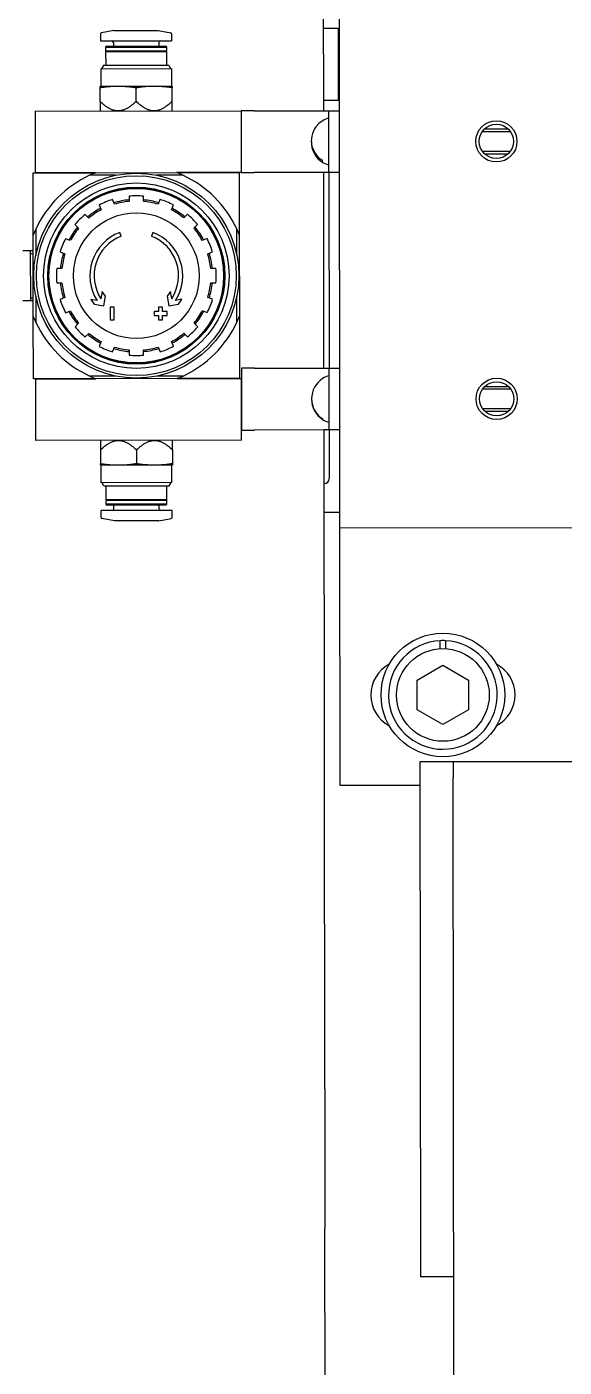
# Model space of a CAD drawing. Header units: feet. Extents: x -99009 to 3252343, y -11094690 to 9035152.
# Drawn here: x 2520143.1 to 2520247.3, y -1972852.2 to -1972591.9 of the extents above; entities that cross this region are included whole.
import ezdxf

# ---------------------------------------------------------------- set-up
doc = ezdxf.new("R2010")
doc.units = ezdxf.units.FT
for name, color, linetype in [('1', 1, 'Continuous'), ('K-LINE', 7, 'Continuous'), ('栗本図面枠', 7, 'Continuous')]:
    doc.layers.add(name, color=color, linetype=linetype)

# ---------------------------------------------------------------- blocks, each defined once
blk = doc.blocks.new('K24582845e8a56')
at = {"layer": '栗本図面枠', "color": 1}
for p, q in [((-3832.05, -200), (-3832.05, -75)), ((-3786.55, -153), (-3786.55, -178)), ((-3909.47, -171.79), (-3909.47, -167.21)), ((-3904.64, -171.79), (-3904.64, -167.21)), ((-3859.47, -171.79), (-3859.47, -167.21)), ((-3854.64, -171.79), (-3854.64, -167.21)), ((-3805.33, -180), (-3802.44, -175)), ((-3802.44, -175), (-3796.67, -175)), ((-3796.67, -175), (-3793.78, -180)), ((-3810.09, -179.5), (-3808.54, -179.5)), ((-3786.55, -178), (-3783.47, -178)), ((-3786.55, -178), (-3783.47, -178)), ((-3786.55, -178), (-3786.55, -184.5)), ((-3665.83, -178), (-3783.47, -178)), ((-3686.55, -178), (-3686.55, -184.5)), ((-3808.54, -180.5), (-3810.09, -180.5)), ((-3802.44, -185), (-3805.33, -180)), ((-3793.78, -180), (-3796.67, -185)), ((-3786.55, -184.5), (-3686.55, -184.5)), ((-3782.05, -200), (-3782.05, -184.5)), ((-3796.67, -185), (-3802.44, -185)), ((-3932.05, -200), (-3832.05, -200)), ((-3929.05, -200.2), (-3915.05, -200.2)), ((-3929.05, -203), (-3929.05, -200.2)), ((-3915.05, -200), (-3915.05, -203)), ((-3913.05, -202), (-3913.05, -200)), ((-3901.05, -200), (-3901.05, -202)), ((-3863.05, -202), (-3863.05, -200)), ((-3851.05, -200), (-3851.05, -202)), ((-3835.05, -203), (-3835.05, -200)), ((-3832.05, -200), (-3782.05, -200)), ((-3913.05, -203), (-3973.05, -203)), ((-3909.24, -202), (-3913.05, -202)), ((-3913.05, -203), (-3913.05, -202)), ((-3913.05, -216.5), (-3913.05, -203)), ((-3904.87, -202), (-3909.24, -202)), ((-3901.05, -202), (-3904.87, -202)), ((-3901.05, -202), (-3901.05, -203)), ((-3901.05, -202.01), (-3863.05, -202.01)), ((-3863.05, -203), (-3901.05, -203)), ((-3901.05, -203), (-3901.05, -216.5)), ((-3859.24, -202), (-3863.05, -202)), ((-3863.05, -203), (-3863.05, -202)), ((-3863.05, -216.5), (-3863.05, -203)), ((-3854.87, -202), (-3859.24, -202)), ((-3851.05, -202), (-3854.87, -202)), ((-3851.05, -202), (-3851.05, -203)), ((-3851.05, -202.01), (-3841.62, -202.01)), ((-3723.05, -203), (-3851.05, -203)), ((-3851.05, -203), (-3851.05, -216.5)), ((-3723.05, -203), (-3695.95, -203)), ((-3373.45, -203), (-3695.95, -203)), ((-3903.06, -203.27), (-3903.41, -203.27)), ((-3861.03, -203.27), (-3861.05, -203.27)), ((-3853.05, -203.27), (-3853.2, -203.27)), ((-3913.05, -216.5), (-3913.05, -219)), ((-3901.05, -219), (-3901.05, -216.5)), ((-3863.05, -216.5), (-3863.05, -219)), ((-3851.05, -219), (-3851.05, -216.5)), ((-3913.05, -219), (-3901.05, -219)), ((-3913.05, -259), (-3913.05, -219)), ((-3913.05, -219), (-3901.05, -219)), ((-3901.05, -219), (-3901.05, -231.51)), ((-3901.05, -219.4), (-3888.94, -219.4)), ((-3901.05, -231.51), (-3901.05, -219.4)), ((-3885.02, -219.9), (-3890.11, -219.9)), ((-3888.94, -219.4), (-3873.16, -219.4)), ((-3872, -219.9), (-3877.08, -219.9)), ((-3873.16, -219.4), (-3861.05, -219.4)), ((-3863.05, -219), (-3851.05, -219)), ((-3849.05, -219), (-3861.05, -219)), ((-3861.05, -231.51), (-3861.05, -219)), ((-3861.05, -219.4), (-3861.05, -231.51)), ((-3849.05, -219), (-3849.05, -259)), ((-3888.25, -225.67), (-3887.87, -226.6)), ((-3885.28, -225.53), (-3885.67, -224.6)), ((-3882.45, -223.96), (-3882.45, -224.97)), ((-3879.65, -224.97), (-3879.65, -223.96)), ((-3876.44, -224.6), (-3876.82, -225.53)), ((-3874.24, -226.6), (-3873.85, -225.67)), ((-3890.27, -228.2), (-3890.98, -227.49)), ((-3871.13, -227.49), (-3871.84, -228.2)), ((-3901.05, -247.29), (-3901.05, -231.51)), ((-3900.55, -230.34), (-3900.55, -235.43)), ((-3892.96, -229.47), (-3892.25, -230.18)), ((-3875.52, -231.21), (-3876.45, -230.55)), ((-3876.45, -230.55), (-3876.23, -231.8)), ((-3875.19, -233.11), (-3875.52, -231.21)), ((-3869.86, -230.18), (-3869.15, -229.47)), ((-3861.55, -230.34), (-3861.55, -235.43)), ((-3861.05, -231.51), (-3861.05, -247.29)), ((-3928.65, -235.1), (-3928.22, -232.67)), ((-3928.03, -232.5), (-3926.65, -232.5)), ((-3926.65, -246.3), (-3926.65, -232.5)), ((-3925.65, -233.7), (-3925.45, -233.5)), ((-3925.65, -245.1), (-3925.65, -233.7)), ((-3925.45, -245.3), (-3925.45, -233.5)), ((-3925.45, -233.5), (-3924.75, -233.5)), ((-3924.75, -245.3), (-3924.75, -233.5)), ((-3924.65, -233.6), (-3924.75, -233.5)), ((-3924.65, -233.6), (-3924.55, -233.5)), ((-3924.65, -245.2), (-3924.65, -233.6)), ((-3924.55, -245.3), (-3924.55, -233.5)), ((-3924.55, -233.5), (-3921.85, -233.5)), ((-3921.85, -233.05), (-3921.25, -232.7)), ((-3921.85, -233.05), (-3921.85, -245.75)), ((-3921.25, -246.25), (-3921.25, -232.55)), ((-3921.25, -232.55), (-3917.85, -232.55)), ((-3917.85, -232.55), (-3917.81, -232.4)), ((-3917.85, -246.25), (-3917.85, -232.55)), ((-3917.81, -232.4), (-3917.52, -232.4)), ((-3914.93, -232.4), (-3917.52, -232.4)), ((-3893.85, -232.58), (-3894.78, -232.2)), ((-3876.56, -232.54), (-3877.97, -232.79)), ((-3877.97, -232.79), (-3877.05, -233.44)), ((-3877.05, -233.44), (-3875.19, -233.11)), ((-3873.3, -233.45), (-3874.1, -233.45)), ((-3874.1, -233.45), (-3874.1, -234.3)), ((-3873.3, -234.3), (-3873.3, -233.45)), ((-3867.33, -232.2), (-3868.26, -232.58)), ((-3847.18, -232.4), (-3844.58, -232.4)), ((-3844.58, -232.4), (-3844.29, -232.4)), ((-3844.25, -232.55), (-3844.29, -232.4)), ((-3844.25, -232.55), (-3844.25, -246.25)), ((-3840.85, -232.55), (-3844.25, -232.55)), ((-3840.85, -232.55), (-3840.85, -246.25)), ((-3840.25, -233.05), (-3840.85, -232.7)), ((-3840.25, -245.75), (-3840.25, -233.05)), ((-3837.55, -233.5), (-3840.25, -233.5)), ((-3837.55, -233.5), (-3837.55, -245.3)), ((-3837.45, -233.6), (-3837.55, -233.5)), ((-3837.45, -233.6), (-3837.35, -233.5)), ((-3837.45, -233.6), (-3837.45, -245.2)), ((-3837.35, -233.5), (-3837.35, -245.3)), ((-3836.65, -233.5), (-3837.35, -233.5)), ((-3836.65, -233.5), (-3836.65, -245.3)), ((-3836.45, -233.7), (-3836.65, -233.5)), ((-3836.45, -233.7), (-3836.45, -245.1)), ((-3835.45, -232.5), (-3835.45, -246.3)), ((-3834.08, -232.5), (-3835.45, -232.5)), ((-3833.45, -235.1), (-3833.88, -232.67)), ((-3928.65, -243.7), (-3928.65, -235.1)), ((-3926.35, -235), (-3925.65, -235)), ((-3895.85, -234.79), (-3894.92, -235.17)), ((-3889.46, -236.18), (-3888.7, -236.44)), ((-3874.1, -234.3), (-3874.95, -234.3)), ((-3874.95, -234.3), (-3874.95, -235.1)), ((-3874.95, -235.1), (-3874.1, -235.1)), ((-3874.1, -235.1), (-3874.1, -235.95)), ((-3874.1, -235.95), (-3873.3, -235.95)), ((-3872.45, -234.3), (-3873.3, -234.3)), ((-3873.3, -235.95), (-3873.3, -235.1)), ((-3873.3, -235.1), (-3872.45, -235.1)), ((-3872.45, -235.1), (-3872.45, -234.3)), ((-3867.18, -235.17), (-3866.26, -234.79)), ((-3835.75, -235), (-3836.45, -235)), ((-3833.45, -235.1), (-3833.45, -243.7)), ((-3914.93, -239.4), (-3917.52, -239.4)), ((-3895.49, -238), (-3896.49, -238)), ((-3865.62, -238), (-3866.62, -238)), ((-3847.18, -239.4), (-3844.58, -239.4)), ((-3896.49, -240.8), (-3895.49, -240.8)), ((-3866.62, -240.8), (-3865.62, -240.8)), ((-3928.65, -243.7), (-3928.22, -246.13)), ((-3926.35, -243.8), (-3925.65, -243.8)), ((-3900.55, -243.37), (-3900.55, -248.46)), ((-3894.92, -243.63), (-3895.85, -244.01)), ((-3888.7, -242.36), (-3889.46, -242.62)), ((-3872.45, -243.7), (-3874.95, -243.7)), ((-3874.95, -243.7), (-3874.95, -244.5)), ((-3874.95, -244.5), (-3872.45, -244.5)), ((-3872.45, -244.5), (-3872.45, -243.7)), ((-3866.26, -244.01), (-3867.18, -243.63)), ((-3861.55, -243.37), (-3861.55, -248.46)), ((-3835.75, -243.8), (-3836.45, -243.8)), ((-3833.45, -243.7), (-3833.88, -246.13)), ((-3928.03, -246.3), (-3926.65, -246.3)), ((-3925.65, -245.1), (-3925.45, -245.3)), ((-3925.45, -245.3), (-3924.75, -245.3)), ((-3924.65, -245.2), (-3924.75, -245.3)), ((-3924.65, -245.2), (-3924.55, -245.3)), ((-3924.55, -245.3), (-3921.85, -245.3)), ((-3921.85, -245.75), (-3921.25, -246.1)), ((-3921.25, -246.25), (-3917.85, -246.25)), ((-3917.85, -246.25), (-3917.81, -246.4)), ((-3917.52, -246.4), (-3917.81, -246.4)), ((-3914.93, -246.4), (-3917.52, -246.4)), ((-3901.05, -259.4), (-3901.05, -247.29)), ((-3901.05, -247.29), (-3901.05, -259)), ((-3894.78, -246.6), (-3893.85, -246.22)), ((-3877.05, -245.36), (-3877.97, -246.01)), ((-3877.97, -246.01), (-3876.56, -246.26)), ((-3875.19, -245.69), (-3877.05, -245.36)), ((-3876.23, -247), (-3876.45, -248.25)), ((-3875.52, -247.59), (-3875.19, -245.69)), ((-3868.26, -246.22), (-3867.33, -246.6)), ((-3861.05, -247.29), (-3861.05, -259.4)), ((-3861.05, -259), (-3861.05, -247.29)), ((-3847.18, -246.4), (-3844.58, -246.4)), ((-3844.29, -246.4), (-3844.58, -246.4)), ((-3844.25, -246.25), (-3844.29, -246.4)), ((-3840.85, -246.25), (-3844.25, -246.25)), ((-3840.25, -245.75), (-3840.85, -246.1)), ((-3837.55, -245.3), (-3840.25, -245.3)), ((-3837.45, -245.2), (-3837.55, -245.3)), ((-3837.45, -245.2), (-3837.35, -245.3)), ((-3836.65, -245.3), (-3837.35, -245.3)), ((-3836.45, -245.1), (-3836.65, -245.3)), ((-3834.08, -246.3), (-3835.45, -246.3)), ((-3892.25, -248.62), (-3892.96, -249.33)), ((-3876.45, -248.25), (-3875.52, -247.59)), ((-3869.15, -249.33), (-3869.86, -248.62)), ((-3890.98, -251.31), (-3890.27, -250.6)), ((-3887.87, -252.2), (-3888.25, -253.13)), ((-3873.85, -253.13), (-3874.24, -252.2)), ((-3871.84, -250.6), (-3871.13, -251.31)), ((-3885.67, -254.2), (-3885.28, -253.27)), ((-3882.45, -253.83), (-3882.45, -254.84)), ((-3879.65, -254.84), (-3879.65, -253.83)), ((-3876.82, -253.27), (-3876.44, -254.2)), ((-3913.05, -259), (-3901.05, -259)), ((-3888.94, -259.4), (-3901.05, -259.4)), ((-3890.11, -258.9), (-3885.02, -258.9)), ((-3873.16, -259.4), (-3888.94, -259.4)), ((-3885.92, -259.4), (-3885.92, -261.4)), ((-3876.19, -259.9), (-3885.92, -259.9)), ((-3877.08, -258.9), (-3872, -258.9)), ((-3876.19, -259.4), (-3876.19, -261.4)), ((-3861.05, -259.4), (-3873.16, -259.4)), ((-3861.05, -259), (-3849.05, -259))]:
    blk.add_line(p, q, dxfattribs=at)
at = {"layer": '栗本図面枠', "color": 1, "ltscale": 2.090813}
for p, q in [((-3908.93, -166.76), (-3908.93, -172.24)), ((-3905.18, -172.24), (-3905.18, -166.76)), ((-3858.93, -166.76), (-3858.93, -172.24)), ((-3855.18, -172.24), (-3855.18, -166.76))]:
    blk.add_line(p, q, dxfattribs=at)
at = {"layer": '栗本図面枠', "color": 1, "ltscale": 0.19037}
for p, q in [((-3885.34, -259.4), (-3885.34, -259.9)), ((-3876.77, -259.9), (-3876.77, -259.4))]:
    blk.add_line(p, q, dxfattribs=at)
at = {"layer": '栗本図面枠', "color": 1, "ltscale": 12.159042}
for centre in [(-3907.05, -169.5), (-3857.05, -169.5)]:
    blk.add_circle(centre, 4, dxfattribs=at)
at = {"layer": '栗本図面枠', "color": 1}
for centre, radius in [((-3907.05, -169.5), 3.32), ((-3857.05, -169.5), 3.32), ((-3799.55, -180), 12), ((-3799.55, -180), 9), ((-3881.05, -239.4), 19.9), ((-3881.05, -239.4), 19.4), ((-3881.05, -239.4), 18), ((-3881.05, -239.4), 17.19), ((-3881.05, -239.4), 17.08), ((-3881.05, -239.4), 16.95), ((-3881.05, -239.4), 12.21)]:
    blk.add_circle(centre, radius, dxfattribs=at)
at = {"layer": '栗本図面枠', "color": 1, "ltscale": 13.678846}
blk.add_circle((-3881.05, -239.4), 18, dxfattribs=at)
at = {"layer": '栗本図面枠', "color": 1}
for centre, radius, start, end in [((-3799.55, -172.75), 6.75, 27.9506, 152.0494), ((-3799.55, -180), 10.55, 182.7165, 177.2835), ((-3799.55, -180), 10.55, 177.2835, 182.7165), ((-3799.55, -187.25), 6.75, 207.9506, 332.0494), ((-3907.05, -200.75), 4.73, 195.296, 226.4438), ((-3907.05, -200.75), 4.73, 313.5562, 344.704), ((-3857.05, -200.75), 4.73, 195.296, 212.1738), ((-3857.05, -200.75), 4.73, 327.8262, 344.704), ((-3841.62, -203.01), 1, 0.5483, 90), ((-3881.05, -239.4), 21.5, 114.9092, 155.0908), ((-3881.05, -239.4), 21.5, 111.5289, 114.9092), ((-3881.05, -239.4), 21.5, 65.0908, 68.4711), ((-3881.05, -239.4), 21.5, 24.9092, 65.0908), ((-3881.05, -239.4), 14.8, 117.928, 129.572), ((-3881.05, -239.4), 15.5, 107.3178, 117.6822), ((-3881.05, -239.4), 14.8, 95.428, 107.072), ((-3881.05, -239.4), 14.5, 95.5406, 106.9594), ((-3881.05, -239.4), 15.5, 84.8178, 95.1822), ((-3881.05, -239.4), 14.8, 72.928, 84.572), ((-3881.05, -239.4), 14.5, 73.0406, 84.4594), ((-3881.05, -239.4), 15.5, 62.3178, 72.6822), ((-3881.05, -239.4), 14.8, 50.428, 62.072), ((-3881.05, -239.4), 15.5, 129.8178, 140.1822), ((-3881.05, -239.4), 14.5, 118.0406, 129.4594), ((-3881.05, -239.4), 14.5, 50.5406, 61.9594), ((-3881.05, -239.4), 15.5, 39.8178, 50.1822), ((-3881.05, -239.4), 21.5, 155.0908, 158.4711), ((-3881.05, -239.4), 14.8, 140.428, 152.072), ((-3881.05, -239.4), 14.5, 140.5406, 151.9594), ((-3881.05, -239.4), 9, 57.6039, 159.0362), ((-3881.05, -239.4), 8.2, 56.7803, 158.8445), ((-3881.05, -239.4), 14.5, 28.0406, 39.4594), ((-3881.05, -239.4), 14.8, 27.928, 39.572), ((-3881.05, -239.4), 21.5, 21.5289, 24.9092), ((-3928.03, -232.7), 0.2, 90, 170), ((-3881.05, -239.4), 15.5, 152.3178, 162.6822), ((-3881.05, -239.4), 15.5, 17.3178, 27.6822), ((-3834.08, -232.7), 0.2, 10, 90), ((-3926.35, -234.7), 0.3, 180, 270), ((-3881.05, -239.4), 14.8, 162.928, 174.572), ((-3881.05, -239.4), 14.5, 163.0406, 174.4594), ((-3881.05, -239.4), 14.5, 5.5406, 16.9594), ((-3881.05, -239.4), 14.8, 5.428, 17.072), ((-3835.75, -234.7), 0.3, 270, 0), ((-3881.05, -239.4), 15.5, 174.8178, 185.1822), ((-3881.05, -239.4), 15.5, 354.8178, 5.1822), ((-3881.05, -239.4), 14.8, 185.428, 197.072), ((-3881.05, -239.4), 14.5, 185.5406, 196.9594), ((-3881.05, -239.4), 14.5, 343.0406, 354.4594), ((-3881.05, -239.4), 14.8, 342.928, 354.572), ((-3926.35, -244.1), 0.3, 90, 180), ((-3881.05, -239.4), 15.5, 197.3178, 207.6822), ((-3881.05, -239.4), 9, 200.9638, 302.3961), ((-3881.05, -239.4), 8.2, 201.1555, 303.2197), ((-3881.05, -239.4), 15.5, 332.3178, 342.6822), ((-3835.75, -244.1), 0.3, 0, 90), ((-3928.03, -246.1), 0.2, 190, 270), ((-3881.05, -239.4), 21.5, 201.5289, 204.9092), ((-3881.05, -239.4), 14.8, 207.928, 219.572), ((-3881.05, -239.4), 14.5, 208.0406, 219.4594), ((-3881.05, -239.4), 14.5, 320.5406, 331.9594), ((-3881.05, -239.4), 14.8, 320.428, 332.072), ((-3881.05, -239.4), 21.5, 335.0908, 338.4711), ((-3834.08, -246.1), 0.2, 270, 350), ((-3881.05, -239.4), 21.5, 204.9092, 245.0908), ((-3881.05, -239.4), 15.5, 219.8178, 230.1822), ((-3881.05, -239.4), 21.5, 294.9092, 335.0908), ((-3881.05, -239.4), 15.5, 309.8178, 320.1822), ((-3881.05, -239.4), 14.8, 230.428, 242.072), ((-3881.05, -239.4), 14.5, 230.5406, 241.9594), ((-3881.05, -239.4), 14.5, 298.0406, 309.4594), ((-3881.05, -239.4), 14.8, 297.928, 309.572), ((-3881.05, -239.4), 15.5, 242.3178, 252.6822), ((-3881.05, -239.4), 14.8, 252.928, 264.572), ((-3881.05, -239.4), 14.5, 253.0406, 264.4594), ((-3881.05, -239.4), 15.5, 264.8178, 275.1822), ((-3881.05, -239.4), 14.5, 275.5406, 286.9594), ((-3881.05, -239.4), 14.8, 275.428, 287.072), ((-3881.05, -239.4), 15.5, 287.3178, 297.6822), ((-3881.05, -239.4), 21.5, 245.0908, 248.4711), ((-3881.05, -239.4), 21.5, 291.5289, 294.9092)]:
    blk.add_arc(centre, radius, start, end, dxfattribs=at)
for centre, ratio, start_param in [((-3907.23, -200.75), 0.972247, 5.537029), ((-3906.88, -200.75), 0.972247, 6.243868), ((-3857.11, -200.75), 0.996788, 5.282288), ((-3856.99, -200.75), 0.996788, 6.270062)]:
    blk.add_ellipse(centre, major_axis=(0, -4.66), ratio=ratio, start_param=start_param, end_param=7.284083, dxfattribs=at)
for points, weights in [([(-3917.52, -232.4), (-3918.06, -235.9), (-3917.52, -239.4)], [1.58126050301, 1.82588235414, 1.58126050301]), ([(-3913.05, -232.4), (-3913.05, -232.4), (-3914.93, -232.4)], [1, 1.04314139574, 1.01001874936]), ([(-3914.93, -232.4), (-3913.05, -234.28), (-3913.05, -235.9)], [1.01001874936, 1.04314139574, 1]), ([(-3847.18, -232.4), (-3849.05, -232.4), (-3849.05, -232.4)], [1.01001874936, 1.04314139574, 1]), ([(-3849.05, -235.9), (-3849.05, -234.28), (-3847.18, -232.4)], [1, 1.04314139574, 1.01001874936]), ([(-3844.58, -239.4), (-3844.04, -235.9), (-3844.58, -232.4)], [1.58126050301, 1.82588235414, 1.58126050301]), ([(-3913.05, -235.9), (-3913.05, -237.52), (-3914.93, -239.4)], [1, 1.04314139574, 1.01001874936]), ([(-3847.18, -239.4), (-3849.05, -237.52), (-3849.05, -235.9)], [1.01001874936, 1.04314139574, 1]), ([(-3917.52, -239.4), (-3918.06, -242.9), (-3917.52, -246.4)], [1.58126050301, 1.82588235414, 1.58126050301]), ([(-3914.93, -239.4), (-3913.05, -241.28), (-3913.05, -242.9)], [1.01001874936, 1.04314139574, 1]), ([(-3849.05, -242.9), (-3849.05, -241.28), (-3847.18, -239.4)], [1, 1.04314139574, 1.01001874936]), ([(-3844.58, -246.4), (-3844.04, -242.9), (-3844.58, -239.4)], [1.58126050301, 1.82588235414, 1.58126050301]), ([(-3913.05, -242.9), (-3913.05, -244.52), (-3914.93, -246.4)], [1, 1.04314139574, 1.01001874936]), ([(-3847.18, -246.4), (-3849.05, -244.52), (-3849.05, -242.9)], [1.01001874936, 1.04314139574, 1]), ([(-3914.93, -246.4), (-3913.05, -246.4), (-3913.05, -246.4)], [1.01001874936, 1.04314139574, 1]), ([(-3849.05, -246.4), (-3849.05, -246.4), (-3847.18, -246.4)], [1, 1.04314139574, 1.01001874936])]:
    blk.add_rational_spline(points, weights, degree=2, dxfattribs=at)

msp = doc.modelspace()

# ---------------------------------------------------------------- linework, layer by layer
at = {"layer": '1'}
msp.add_arc((2520410.24778, -1978395.99612), 100000, 84.1346387202, 194.3871675539, dxfattribs=at)

# ---------------------------------------------------------------- block references
at = {"layer": 'K-LINE', "color": 2, "linetype": 'Continuous', "lineweight": 15, "rotation": 270.0650517140735}
msp.add_blockref('K24582845e8a56', (2520408.11897, -1976520.99344), dxfattribs=at)

doc.saveas('drawing.dxf')
